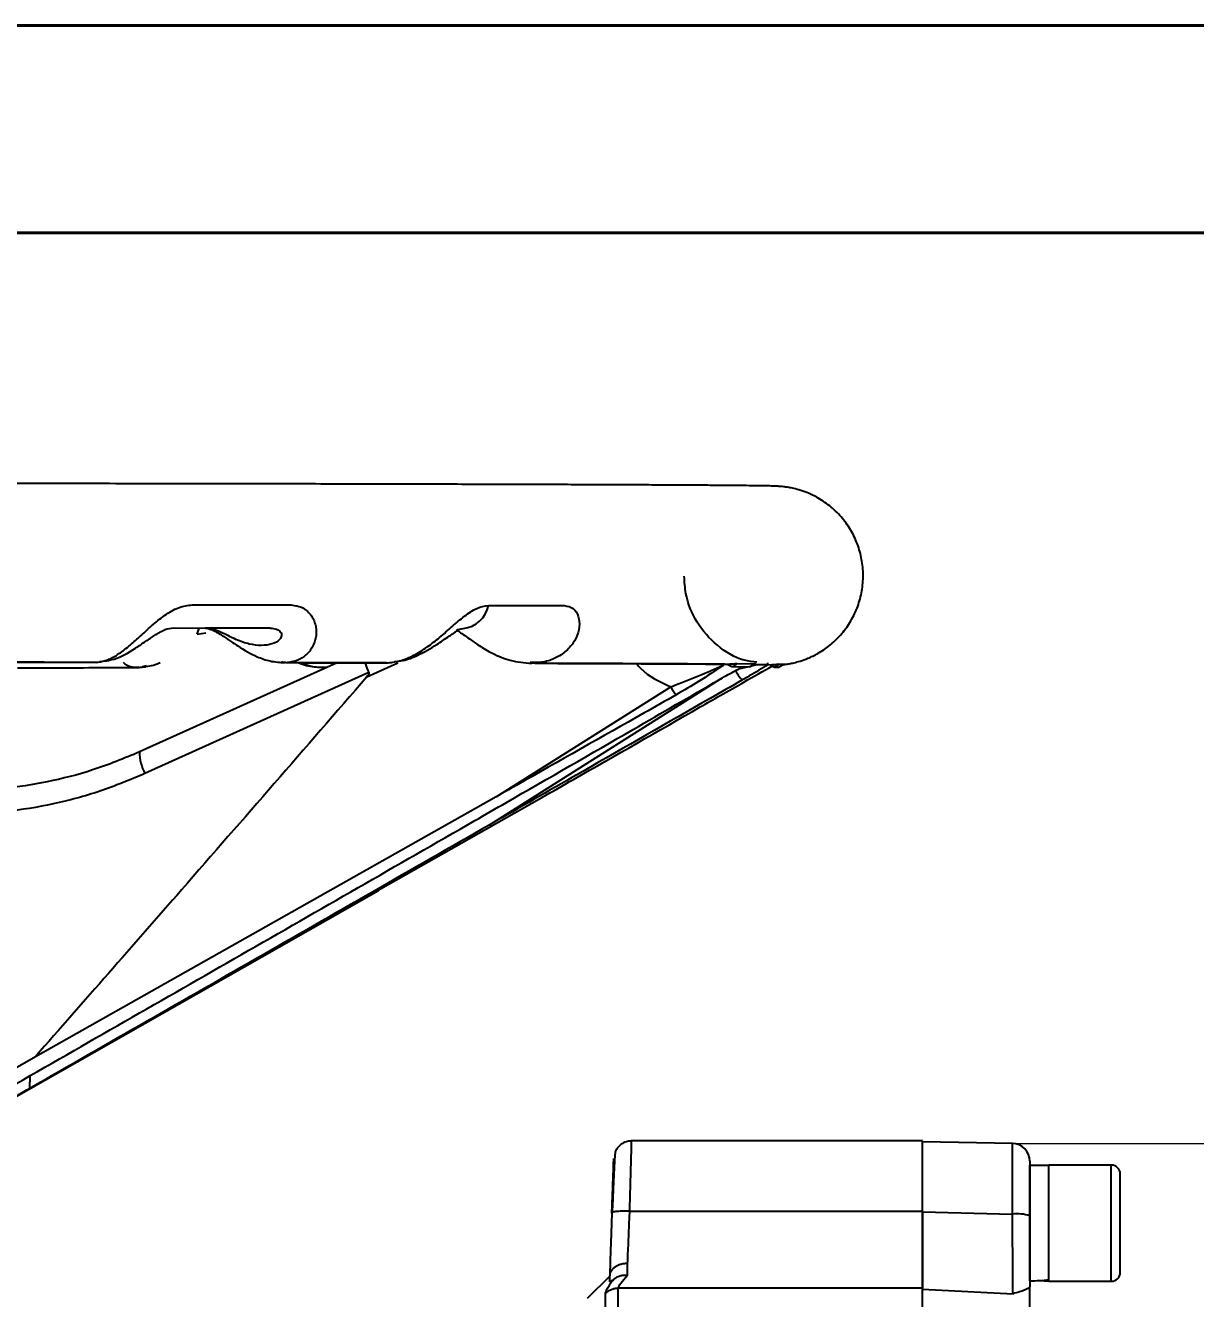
# Model space of a CAD drawing. Header units: millimetres. Extents: x 5659 to 7608, y 3628 to 5007.
# Drawn here: x 7116.1 to 7247, y 4864.2 to 5006.6 of the extents above; entities that cross this region are included whole.
import ezdxf

# ---------------------------------------------------------------- set-up
doc = ezdxf.new("R2010")
doc.units = ezdxf.units.MM
for name, color, linetype, lineweight in [('AM_5', 3, 'Continuous', 25), ('AM_BOR', 7, 'Continuous', 50), ('粗实线', 7, 'Continuous', 40)]:
    doc.layers.add(name, color=color, linetype=linetype, lineweight=lineweight)
doc.styles.add('SLDTEXTSTYLE1', font='txt.shx', dxfattribs={"width": 0.7, "bigfont": 'gbcbig.shx'})
doc.dimstyles.new('SLDDIMSTYLE12$0', dxfattribs={"dimtxt": 12, "dimasz": 10, "dimexe": 0, "dimexo": 0.0625, "dimgap": 0.875, "dimtad": 1, "dimdec": 1, "dimlfac": 1.8, "dimrnd": 1e-09, "dimzin": 12, "dimdsep": 46, "dimtxsty": 'SLDTEXTSTYLE1', "dimcen": 0.09, "dimdle": 8.16, "dimclrd": 3, "dimclre": 3, "dimadec": 0, "dimazin": 3, "dimtfac": 1, "dimtdec": 1, "dimtofl": 0, "dimtmove": 0, "dimatfit": 3, "dimfxl": 0, "dimfrac": 2, "dimtolj": 1, "dimlwd": 5, "dimlwe": 5, "dimarcsym": 0})

# ---------------------------------------------------------------- blocks, each defined once
blk = doc.blocks.new('*D68')
at = {"layer": 'AM_5', "color": 3, "lineweight": 5, "transparency": 16777216}
blk.add_line((7226.54, 4881.54), (7421.96, 4881.54), dxfattribs=at)
at = {"layer": 'AM_5', "color": 3, "linetype": 'Continuous', "lineweight": 5, "transparency": 16777216}
for p, q in [((7421.96, 4871.54), (7421.96, 4664.11)), ((7226.54, 4654.11), (7421.96, 4654.11))]:
    blk.add_line(p, q, dxfattribs=at)
at = {"layer": 'AM_5', "color": 3, "transparency": 16777216}
for points in [[(7420.29, 4871.54), (7423.63, 4871.54), (7421.96, 4881.54)], [(7420.29, 4664.11), (7423.63, 4664.11), (7421.96, 4654.11)]]:
    blk.add_solid(points, dxfattribs=at)
at = {"layer": 'Defpoints', "color": 0, "transparency": 16777216}
for p in [(7226.48, 4881.54), (7226.48, 4654.11), (7421.96, 4654.11)]:
    blk.add_point(p, dxfattribs=at)
at = {"layer": 'AM_5', "color": 0, "transparency": 16777216, "insert": (7415.09, 4767.83), "char_height": 12, "attachment_point": 5, "rotation": 90, "style": 'SLDTEXTSTYLE1'}
blk.add_mtext('\\A1;230', dxfattribs=at)
blk = doc.blocks.new('rA3')
at = {"layer": '粗实线'}
for p, q in [((753.384, 421.26), (333.384, 421.26)), ((748.384, 416.26), (358.384, 416.26))]:
    blk.add_line(p, q, dxfattribs=at)

msp = doc.modelspace()

# ---------------------------------------------------------------- linework, layer by layer
at = {"color": 7, "linetype": 'Continuous', "lineweight": 25}
for p, q in [((7131.916, 4939.101), (7132.704, 4939.211)), ((7132.704, 4939.211), (7143.469, 4939.194)), ((7135.309, 4938.518), (7135.548, 4939.175)), ((7135.309, 4938.518), (7136.265, 4938.665)), ((7143.469, 4939.194), (7136.221, 4939.176)), ((7164.422, 4939.042), (7165.054, 4939.149)), ((7124.088, 4935.349), (7124.239, 4935.366)), ((7126.944, 4934.773), (7128.832, 4934.775)), ((7128.607, 4934.768), (7128.941, 4934.83)), ((7128.832, 4934.775), (7129.532, 4934.853)), ((7150.954, 4935.299), (7128.862, 4925.328)), ((7129.532, 4934.853), (7128.958, 4934.785)), ((7129.66, 4934.962), (7129.238, 4934.856)), ((7154.496, 4934.208), (7129.472, 4922.912)), ((7144.759, 4935.397), (7145.405, 4935.323)), ((7149.44, 4934.808), (7149.867, 4934.809)), ((7154.294, 4933.738), (7157.768, 4935.284)), ((7172.55, 4935.33), (7173.067, 4935.253)), ((7174.419, 4935.324), (7172.55, 4935.33)), ((7195.687, 4935.226), (7195.24, 4934.875)), ((7195.24, 4934.875), (7197.104, 4934.858)), ((7195.687, 4935.226), (7197.726, 4935.207)), ((7196.966, 4934.859), (7195.836, 4934.604)), ((7197.726, 4935.207), (7197.104, 4934.858)), ((7197.104, 4934.858), (7197.146, 4934.907)), ((7197.755, 4935.037), (7197.137, 4934.897)), ((7197.158, 4934.885), (7197.725, 4935.2)), ((7199.204, 4935.171), (7199.005, 4935.202)), ((7200.402, 4935.169), (7199.88, 4934.818)), ((7199.88, 4934.818), (7200.406, 4934.801)), ((7200.402, 4935.169), (7200.976, 4935.15)), ((7200.976, 4935.15), (7200.406, 4934.801)), ((7193.874, 4933.522), (7168.765, 4917.613)), ((7168.742, 4920.315), (7188.268, 4932.612)), ((7168.742, 4920.315), (7117.216, 4891.242)), ((7155.563, 4909.862), (7173.863, 4920.238)), ((7114.554, 4886.491), (7155.585, 4909.824)), ((7117.216, 4891.242), (7112.898, 4888.788)), ((7116.59, 4887.7), (7116.636, 4889.128)), ((7216.444, 4881.826), (7183.903, 4881.826)), ((7226.479, 4881.541), (7216.444, 4881.716)), ((7226.479, 4873.647), (7226.479, 4881.541)), ((7230.544, 4879.061), (7228.444, 4879.061)), ((7228.444, 4866.181), (7228.444, 4879.061)), ((7237.544, 4879.121), (7230.544, 4879.121)), ((7230.544, 4866.121), (7230.544, 4879.121)), ((7230.544, 4866.296), (7230.544, 4879.038)), ((7237.544, 4866.121), (7237.544, 4879.121)), ((7181.759, 4873.821), (7181.691, 4873.779)), ((7183.689, 4873.962), (7216.444, 4873.961)), ((7216.444, 4873.897), (7226.479, 4873.647)), ((7183.444, 4866.801), (7183.444, 4868.111)), ((7181.444, 4866.7), (7178.94, 4864.195)), ((7181.444, 4866.107), (7181.444, 4866.724)), ((7230.544, 4866.121), (7237.544, 4866.121)), ((7216.444, 4865.37), (7182.398, 4865.37)), ((7216.444, 4865.246), (7226.549, 4864.729))]:
    msp.add_line(p, q, dxfattribs=at)
at = {"color": 7, "linetype": 'Continuous', "lineweight": 25, "flags": 128}
for points in [[(7134.805, 4941.794), (7136.216, 4941.792), (7137.618, 4941.79), (7139.009, 4941.787), (7140.391, 4941.785), (7141.762, 4941.783), (7143.123, 4941.781), (7144.473, 4941.779), (7145.813, 4941.776)], [(7167.883, 4941.731), (7168.996, 4941.728), (7170.095, 4941.725), (7171.181, 4941.722), (7172.254, 4941.719), (7173.313, 4941.716), (7174.358, 4941.714), (7175.39, 4941.711), (7176.408, 4941.708)], [(7128.97, 4925.372), (7128.876, 4925.346), (7128.862, 4925.328)]]:
    msp.add_lwpolyline(points, dxfattribs=at)
at = {"color": 7, "linetype": 'Continuous', "lineweight": 25}
for centre, radius, start, end in [((7164.74, 4942.334), 3.2, 275.6221, 349.13259), ((7207.171, 4941.778), 13.797, 211.76479, 217.59759), ((7202.367, 4941.375), 16.6, 211.86232, 215.57834), ((7134.075, 4925.359), 5.213, 180.34227, 207.99964), ((7226.444, 4879.542), 2, 359.99969, 88.99969), ((7237.544, 4878.121), 1, 359.99969, 89.99969), ((7226.96, 4868.318), 5.35, 73.89589, 95.15802), ((7237.544, 4867.121), 1, 269.99969, 359.99969)]:
    msp.add_arc(centre, radius, start, end, dxfattribs=at)
for centre, start_param, end_param in [((7228.444, 4872.621), 4.712389, 4.9017857), ((7230.544, 4872.621), 4.6181163, 4.712389)]:
    msp.add_ellipse(centre, major_axis=(11.154, 0), ratio=0.5773503, start_param=start_param, end_param=end_param, dxfattribs=at)
for points, knots in [([(7200.918, 4935.115), (7200.973, 4935.121), (7201.114, 4935.136), (7201.496, 4935.193), (7202.064, 4935.306), (7202.785, 4935.499), (7203.698, 4935.826), (7204.823, 4936.373), (7206.081, 4937.221), (7207.309, 4938.383), (7208.36, 4939.798), (7209.153, 4941.393), (7209.653, 4943.108), (7209.841, 4944.884), (7209.712, 4946.666), (7209.27, 4948.397), (7208.528, 4950.023), (7207.511, 4951.491), (7206.251, 4952.754), (7204.886, 4953.707), (7203.627, 4954.314), (7202.63, 4954.655), (7201.872, 4954.842), (7201.291, 4954.946), (7200.847, 4955.002), (7200.479, 4955.035), (7200.065, 4955.061), (7199.675, 4955.074), (7199.086, 4955.088), (7198.301, 4955.101), (7197.368, 4955.113), (7196.182, 4955.126), (7194.798, 4955.138), (7193.135, 4955.151), (7191.201, 4955.164), (7188.998, 4955.177), (7186.532, 4955.189), (7183.806, 4955.202), (7180.826, 4955.215), (7177.597, 4955.227), (7174.125, 4955.239), (7170.417, 4955.251), (7166.478, 4955.262), (7162.317, 4955.273), (7157.94, 4955.284), (7153.356, 4955.294), (7148.572, 4955.304), (7143.599, 4955.314), (7138.444, 4955.323), (7133.117, 4955.331), (7127.629, 4955.339), (7121.99, 4955.347), (7116.211, 4955.354), (7110.304, 4955.361), (7104.28, 4955.367), (7098.155, 4955.372), (7091.943, 4955.377), (7085.663, 4955.382), (7079.338, 4955.385), (7073.005, 4955.389), (7066.729, 4955.391), (7060.678, 4955.393), (7055.233, 4955.395), (7050.456, 4955.395), (7045.327, 4955.396), (7041.692, 4955.396), (7039.444, 4955.396)], [0, 0, 0, 0, 0.0017465, 0.0044658, 0.0070078, 0.0098268, 0.0132699, 0.01777, 0.0233681, 0.0295284, 0.0358372, 0.0421771, 0.0485239, 0.0548725, 0.0612218, 0.0675716, 0.0739223, 0.080274, 0.0866264, 0.0929737, 0.0980915, 0.1017275, 0.1047111, 0.1075398, 0.110673, 0.1150505, 0.1222946, 0.1411051, 0.1636746, 0.1818588, 0.204115, 0.2240384, 0.2453355, 0.2673737, 0.2899055, 0.3127692, 0.3358643, 0.359126, 0.3825109, 0.405989, 0.4295389, 0.4531449, 0.4767954, 0.5004811, 0.5241948, 0.5479305, 0.5716831, 0.5954484, 0.619222, 0.6430003, 0.666779, 0.690554, 0.7143201, 0.7380713, 0.7617997, 0.7854945, 0.8091398, 0.8327115, 0.8561692, 0.8794397, 0.9023738, 0.9246109, 0.9449865, 0.9610624, 0.975932, 1, 1, 1, 1]), ([(7197.908, 4935.376), (7197.433, 4935.43), (7195.818, 4935.614), (7193.383, 4937.142), (7191.079, 4939.717), (7189.933, 4942.546), (7189.819, 4944.355), (7189.777, 4945.013)], [0, 0, 0, 0, 0.1056169, 0.3587267, 0.6111527, 0.8584905, 1, 1, 1, 1]), ([(7124.214, 4935.359), (7124.572, 4935.429), (7125.271, 4935.564), (7126.433, 4936.198), (7127.434, 4936.948), (7128.266, 4937.663), (7128.892, 4938.227), (7129.538, 4938.818), (7130.447, 4939.638), (7131.645, 4940.623), (7133.216, 4941.587), (7134.276, 4941.725), (7134.805, 4941.794)], [0, 0, 0, 0, 0.12798414, 0.24964221, 0.38016298, 0.44120626, 0.49971221, 0.56357312, 0.62457328, 0.74964181, 0.87501882, 1, 1, 1, 1]), ([(7145.813, 4941.776), (7146.281, 4941.709), (7146.979, 4941.608), (7147.684, 4941.07), (7148.102, 4940.579), (7148.405, 4940.007), (7148.582, 4939.405), (7148.645, 4938.782), (7148.583, 4937.99), (7148.324, 4937.245), (7147.903, 4936.602), (7147.376, 4936.049), (7146.57, 4935.521), (7145.8, 4935.39), (7145.405, 4935.323)], [0, 0, 0, 0, 0.124482, 0.1858845, 0.2498661, 0.3110911, 0.3752157, 0.4362261, 0.5001158, 0.6195186, 0.6833865, 0.7502937, 0.8720137, 1, 1, 1, 1]), ([(7156.665, 4935.299), (7157.147, 4935.364), (7158.087, 4935.492), (7159.567, 4936.12), (7160.782, 4936.867), (7161.739, 4937.582), (7162.435, 4938.147), (7163.125, 4938.74), (7164.057, 4939.562), (7165.206, 4940.553), (7166.597, 4941.523), (7167.455, 4941.661), (7167.883, 4941.731)], [0, 0, 0, 0, 0.1279194, 0.2496295, 0.3801702, 0.4412122, 0.4997079, 0.5635745, 0.6245684, 0.7496421, 0.8750234, 1, 1, 1, 1]), ([(7176.408, 4941.708), (7176.753, 4941.637), (7177.446, 4941.494), (7178.015, 4940.519), (7178.118, 4939.32), (7177.756, 4938.086), (7176.996, 4936.956), (7175.916, 4936.068), (7174.579, 4935.442), (7173.579, 4935.317), (7173.067, 4935.253)], [0, 0, 0, 0, 0.12462724, 0.24971044, 0.37492504, 0.49974572, 0.61927373, 0.75001975, 0.87192117, 1, 1, 1, 1]), ([(7124.389, 4935.433), (7124.934, 4935.496), (7126.285, 4935.654), (7127.996, 4936.65), (7129.513, 4937.68), (7130.4, 4938.282), (7131, 4938.646), (7131.5, 4938.923), (7131.764, 4939.04), (7131.94, 4939.117)], [0, 0, 0, 0, 0.2069628, 0.5134188, 0.657871, 0.7839565, 0.8407461, 0.8942908, 1, 1, 1, 1]), ([(7143.469, 4939.194), (7143.719, 4939.17), (7144.219, 4939.121), (7144.684, 4938.761), (7144.793, 4938.318), (7144.512, 4937.785), (7143.705, 4937.357), (7142.508, 4937.195), (7141.17, 4937.347), (7139.926, 4937.771), (7138.81, 4938.306), (7137.918, 4938.749), (7137.03, 4939.104), (7136.491, 4939.152), (7136.221, 4939.176)], [0, 0, 0, 0, 0.0625764, 0.1252848, 0.1848997, 0.2501233, 0.3749307, 0.5001323, 0.6253324, 0.7502715, 0.8127295, 0.8750555, 0.937394, 1, 1, 1, 1]), ([(7136.226, 4939.176), (7136.326, 4939.168), (7136.515, 4939.153), (7136.941, 4939.009), (7137.46, 4938.756), (7138.167, 4938.332), (7138.984, 4937.777), (7140.297, 4936.886), (7141.759, 4936.045), (7143.53, 4935.423), (7144.55, 4935.35), (7145.093, 4935.311)], [0, 0, 0, 0, 0.0777427, 0.1484194, 0.2140198, 0.2762986, 0.3839969, 0.4687636, 0.693002, 0.8364791, 1, 1, 1, 1]), ([(7157.39, 4935.434), (7157.704, 4935.464), (7158.571, 4935.546), (7160.183, 4936.198), (7161.657, 4937.043), (7162.833, 4937.836), (7163.449, 4938.257), (7163.92, 4938.576), (7164.222, 4938.786), (7164.408, 4938.94), (7164.417, 4939.015), (7164.422, 4939.054)], [0, 0, 0, 0, 0.1081936, 0.2986092, 0.5541821, 0.6356454, 0.7353857, 0.7943785, 0.8571682, 0.9253812, 1, 1, 1, 1]), ([(7164.37, 4938.929), (7164.42, 4938.899), (7164.583, 4938.801), (7165.084, 4938.464), (7165.849, 4937.912), (7166.94, 4937.151), (7168.441, 4936.268), (7170.418, 4935.44), (7171.894, 4935.312), (7172.695, 4935.243)], [0, 0, 0, 0, 0.0359342, 0.1176904, 0.2156757, 0.3473896, 0.5215507, 0.740469, 1, 1, 1, 1]), ([(7110.509, 4935.377), (7112.837, 4935.374), (7117.498, 4935.369), (7121.973, 4935.362), (7124.214, 4935.359)], [0, 0, 0, 0, 0.4994067, 1, 1, 1, 1]), ([(7124.088, 4935.349), (7121.859, 4935.352), (7117.616, 4935.358), (7113.197, 4935.363), (7111.1, 4935.366)], [0, 0, 0, 0, 0.5254004, 1, 1, 1, 1]), ([(7115.213, 4934.751), (7115.646, 4934.751), (7117.955, 4934.754), (7121.822, 4934.759), (7125.183, 4934.763), (7126.76, 4934.765)], [0, 0, 0, 0, 0.1090203, 0.5818722, 1, 1, 1, 1]), ([(7126.76, 4934.765), (7126.971, 4934.766), (7127.607, 4934.767), (7128.218, 4934.768), (7128.626, 4934.768)], [0, 0, 0, 0, 0.3329005, 1, 1, 1, 1]), ([(7128.832, 4934.775), (7128.314, 4934.775), (7127.627, 4934.776), (7127.171, 4935.229), (7127.059, 4935.34)], [0, 0, 0, 0, 0.75446769, 1, 1, 1, 1]), ([(7129.157, 4934.87), (7129.721, 4934.913), (7130.402, 4934.965), (7131.061, 4935.28), (7131.175, 4935.334)], [0, 0, 0, 0, 0.8275989, 1, 1, 1, 1]), ([(7145.255, 4935.314), (7145.096, 4935.325), (7144.908, 4935.338), (7144.78, 4935.389), (7144.759, 4935.397)], [0, 0, 0, 0, 0.8414692, 1, 1, 1, 1]), ([(7156.489, 4935.29), (7154.685, 4935.295), (7151.073, 4935.303), (7147.196, 4935.31), (7145.255, 4935.314)], [0, 0, 0, 0, 0.4994087, 1, 1, 1, 1]), ([(7145.405, 4935.323), (7147.346, 4935.319), (7151.232, 4935.312), (7154.853, 4935.303), (7156.665, 4935.299)], [0, 0, 0, 0, 0.4994076, 1, 1, 1, 1]), ([(7146.666, 4935.308), (7146.948, 4935.201), (7147.81, 4934.873), (7148.675, 4934.831), (7149.257, 4934.803)], [0, 0, 0, 0, 0.3268445, 1, 1, 1, 1]), ([(7147.105, 4935.307), (7147.262, 4935.226), (7148.073, 4934.807), (7148.83, 4934.807), (7149.44, 4934.808)], [0, 0, 0, 0, 0.1932962, 1, 1, 1, 1]), ([(7154.082, 4935.292), (7154.098, 4935.243), (7154.203, 4934.921), (7154.362, 4934.535), (7154.496, 4934.208)], [0, 0, 0, 0, 0.1526641, 1, 1, 1, 1]), ([(7154.496, 4934.208), (7154.502, 4934.188), (7154.515, 4934.143), (7154.498, 4934.045), (7154.429, 4933.902), (7154.345, 4933.801), (7154.294, 4933.738)], [0, 0, 0, 0, 0.1147934, 0.2642503, 0.5426543, 1, 1, 1, 1]), ([(7172.871, 4935.245), (7172.76, 4935.256), (7172.626, 4935.27), (7172.561, 4935.321), (7172.55, 4935.33)], [0, 0, 0, 0, 0.8385203, 1, 1, 1, 1]), ([(7194.319, 4935.144), (7193.387, 4935.151), (7191.518, 4935.165), (7188.206, 4935.183), (7184.728, 4935.2), (7181.15, 4935.216), (7177.234, 4935.231), (7174.326, 4935.241), (7172.871, 4935.246)], [0, 0, 0, 0, 0.19237286, 0.38549459, 0.53836149, 0.69122839, 0.8456142, 1, 1, 1, 1]), ([(7173.067, 4935.253), (7175.364, 4935.245), (7179.981, 4935.23), (7185.783, 4935.204), (7190.814, 4935.178), (7193.313, 4935.16), (7194.569, 4935.151)], [0, 0, 0, 0, 0.2462727, 0.4950304, 0.7462729, 1, 1, 1, 1]), ([(7184.436, 4935.199), (7184.587, 4935.025), (7185.61, 4933.852), (7187.045, 4933.182), (7188.268, 4932.612)], [0, 0, 0, 0, 0.1477972, 1, 1, 1, 1]), ([(7188.268, 4932.612), (7188.268, 4932.612), (7188.269, 4932.613), (7188.274, 4932.615), (7188.291, 4932.622), (7189.366, 4933.035), (7191.423, 4933.858), (7193.247, 4934.64), (7194.155, 4935.029)], [0, 0, 0, 0, 0.0000729, 0.0006459, 0.0022521, 0.0083598, 0.5064763, 1, 1, 1, 1]), ([(7194.155, 4935.03), (7193.275, 4934.433), (7191.701, 4933.368), (7189.732, 4932.221), (7188.865, 4931.716)], [0, 0, 0, 0, 0.5596946, 1, 1, 1, 1]), ([(7193.651, 4933.397), (7194.217, 4933.718), (7195.116, 4934.228), (7196.001, 4934.693), (7196.329, 4934.865)], [0, 0, 0, 0, 0.6303803, 1, 1, 1, 1]), ([(7193.811, 4931.645), (7194.701, 4932.153), (7196.713, 4933.3), (7198.612, 4934.36), (7199.671, 4934.951)], [0, 0, 0, 0, 0.4426348, 1, 1, 1, 1]), ([(7194.569, 4935.151), (7194.73, 4935.159), (7194.998, 4935.173), (7195.347, 4935.203), (7195.568, 4935.222), (7195.655, 4935.226), (7195.683, 4935.226), (7195.686, 4935.226)], [0, 0, 0, 0, 0.3360223, 0.5579813, 0.7819403, 0.9725676, 1, 1, 1, 1]), ([(7194.569, 4935.151), (7194.672, 4935.094), (7194.926, 4934.954), (7195.132, 4934.883), (7195.219, 4934.877), (7195.24, 4934.875)], [0, 0, 0, 0, 0.33920621, 0.83862702, 1, 1, 1, 1]), ([(7199.168, 4935.088), (7198.485, 4934.676), (7197.559, 4934.119), (7196.514, 4933.518), (7196.239, 4933.36)], [0, 0, 0, 0, 0.7373515, 1, 1, 1, 1]), ([(7197.584, 4935.122), (7197.88, 4935.118), (7198.662, 4935.109), (7199.126, 4935.1), (7199.415, 4935.094)], [0, 0, 0, 0, 0.37795724, 1, 1, 1, 1]), ([(7197.726, 4935.207), (7197.743, 4935.207), (7197.769, 4935.205), (7197.717, 4935.196), (7197.699, 4935.192)], [0, 0, 0, 0, 0.66474651, 1, 1, 1, 1]), ([(7199.415, 4935.094), (7199.547, 4935.101), (7199.812, 4935.114), (7200.133, 4935.144), (7200.325, 4935.164), (7200.386, 4935.169), (7200.399, 4935.169), (7200.402, 4935.169)], [0, 0, 0, 0, 0.2814646, 0.5659598, 0.7573018, 0.9482948, 1, 1, 1, 1]), ([(7199.415, 4935.094), (7199.53, 4935.016), (7199.771, 4934.853), (7199.842, 4934.83), (7199.88, 4934.818)], [0, 0, 0, 0, 0.4773597, 1, 1, 1, 1]), ([(7154.294, 4933.738), (7147.392, 4925.788), (7135.068, 4911.591), (7122.671, 4897.459), (7117.216, 4891.242)], [0, 0, 0, 0, 0.5600003, 1, 1, 1, 1]), ([(7166.352, 4917.65), (7167.535, 4918.329), (7173.449, 4921.727), (7182.562, 4926.976), (7190.457, 4931.548), (7193.651, 4933.397)], [0, 0, 0, 0, 0.1295721, 0.6478768, 1, 1, 1, 1]), ([(7196.239, 4933.36), (7195.05, 4932.68), (7189.105, 4929.279), (7179.944, 4924.028), (7171.987, 4919.462), (7168.765, 4917.613)], [0, 0, 0, 0, 0.1295185, 0.6476203, 1, 1, 1, 1]), ([(7188.865, 4931.716), (7187.672, 4931.042), (7181.703, 4927.669), (7174.997, 4923.867), (7169.491, 4920.74), (7168.742, 4920.315)], [0, 0, 0, 0, 0.1776255, 0.8881599, 1, 1, 1, 1]), ([(7173.863, 4920.238), (7175.046, 4920.913), (7180.962, 4924.291), (7187.613, 4928.094), (7193.067, 4931.219), (7193.811, 4931.645)], [0, 0, 0, 0, 0.1775689, 0.8878728, 1, 1, 1, 1]), ([(7128.862, 4925.328), (7127.129, 4924.613), (7123.766, 4923.227), (7118.641, 4921.935), (7113.735, 4921.17), (7110.535, 4921.082), (7108.981, 4921.039)], [0, 0, 0, 0, 0.2733047, 0.5299772, 0.7718071, 1, 1, 1, 1]), ([(7129.472, 4922.912), (7127.804, 4922.219), (7124.466, 4920.832), (7119.23, 4919.448), (7113.885, 4918.543), (7110.28, 4918.43), (7108.472, 4918.374)], [0, 0, 0, 0, 0.2492462, 0.4987214, 0.7485201, 1, 1, 1, 1]), ([(7114.204, 4887.734), (7122.898, 4892.715), (7140.286, 4902.678), (7157.663, 4912.659), (7166.352, 4917.65)], [0, 0, 0, 0, 0.4999998, 1, 1, 1, 1]), ([(7168.765, 4917.613), (7160.072, 4912.623), (7142.685, 4902.643), (7125.288, 4892.681), (7116.59, 4887.7)], [0, 0, 0, 0, 0.4999999, 1, 1, 1, 1]), ([(7116.59, 4887.7), (7116.094, 4887.417), (7115.357, 4886.998), (7114.68, 4886.623), (7114.459, 4886.5)], [0, 0, 0, 0, 0.6730898, 1, 1, 1, 1]), ([(7183.982, 4881.824), (7183.794, 4881.816), (7183.404, 4881.8), (7182.847, 4881.557), (7182.361, 4881.162), (7182.164, 4880.796), (7182.066, 4880.615)], [0, 0, 0, 0, 0.23334994, 0.48489099, 0.74450802, 1, 1, 1, 1]), ([(7183.689, 4873.962), (7183.706, 4874.561), (7183.736, 4875.701), (7183.787, 4877.593), (7183.828, 4879.069), (7183.857, 4880.13), (7183.874, 4880.737), (7183.894, 4881.478), (7183.908, 4881.991), (7183.903, 4881.803), (7183.903, 4881.791)], [0, 0, 0, 0, 0.1406686, 0.2673929, 0.4783479, 0.5663563, 0.6529404, 0.7381007, 0.9838874, 1, 1, 1, 1]), ([(7216.444, 4873.961), (7216.444, 4875.024), (7216.444, 4877.15), (7216.444, 4879.718), (7216.444, 4881.487), (7216.444, 4881.711), (7216.444, 4881.822)], [0, 0, 0, 0, 0.2503661, 0.5007322, 0.7510982, 1, 1, 1, 1]), ([(7182.068, 4880.621), (7182.052, 4880.495), (7182.02, 4880.245), (7181.936, 4878.674), (7181.835, 4876.476), (7181.761, 4874.703), (7181.724, 4873.823)], [0, 0, 0, 0, 0.254696, 0.5062842, 0.7546307, 1, 1, 1, 1]), ([(7181.792, 4876.664), (7181.802, 4876.933), (7181.838, 4877.977), (7181.873, 4878.974), (7181.9, 4879.747), (7181.902, 4879.819), (7181.904, 4879.861)], [0, 0, 0, 0, 0.1366129, 0.5304212, 0.7239462, 1, 1, 1, 1]), ([(7238.544, 4872.621), (7238.544, 4873.313), (7238.544, 4874.377), (7238.544, 4875.657), (7238.544, 4876.538), (7238.544, 4877.248), (7238.544, 4877.934), (7238.544, 4878.047), (7238.544, 4878.121)], [0, 0, 0, 0, 0.2394568, 0.3683607, 0.5, 0.6316393, 0.7605432, 1, 1, 1, 1]), ([(7181.691, 4873.749), (7181.717, 4874.49), (7181.753, 4875.544), (7181.783, 4876.408), (7181.792, 4876.664)], [0, 0, 0, 0, 0.7030079, 1, 1, 1, 1]), ([(7181.691, 4873.779), (7181.672, 4873.257), (7181.637, 4872.242), (7181.587, 4870.819), (7181.519, 4868.873), (7181.476, 4867.627), (7181.445, 4866.741)], [0, 0, 0, 0, 0.1983107, 0.386023, 0.5632417, 1, 1, 1, 1]), ([(7183.689, 4873.962), (7183.439, 4873.967), (7183.053, 4873.975), (7182.589, 4873.96), (7182.268, 4873.938), (7182.013, 4873.907), (7181.81, 4873.869), (7181.775, 4873.837), (7181.759, 4873.821)], [0, 0, 0, 0, 0.2702959, 0.4157421, 0.5642569, 0.7127719, 0.8582187, 1, 1, 1, 1]), ([(7183.444, 4868.111), (7183.476, 4868.86), (7183.527, 4870.057), (7183.612, 4872.111), (7183.663, 4873.324), (7183.689, 4873.962)], [0, 0, 0, 0, 0.442556, 0.7070771, 1, 1, 1, 1]), ([(7216.444, 4865.246), (7216.444, 4865.527), (7216.444, 4866.088), (7216.444, 4868.107), (7216.444, 4870.756), (7216.444, 4872.849), (7216.444, 4873.897)], [0, 0, 0, 0, 0.25004665, 0.49944856, 0.74939592, 1, 1, 1, 1]), ([(7226.549, 4864.729), (7226.548, 4865.004), (7226.547, 4865.374), (7226.542, 4866.329), (7226.537, 4867.008), (7226.532, 4867.823), (7226.522, 4868.841), (7226.509, 4870.153), (7226.496, 4871.782), (7226.485, 4873.005), (7226.479, 4873.647)], [0, 0, 0, 0, 0.2442896, 0.3290361, 0.4144898, 0.500125, 0.5979924, 0.7157703, 0.8510724, 1, 1, 1, 1]), ([(7228.444, 4873.458), (7228.444, 4872.698), (7228.444, 4871.184), (7228.444, 4869.055), (7228.444, 4867.098), (7228.444, 4866.034), (7228.444, 4865.5)], [0, 0, 0, 0, 0.2507669, 0.5000113, 0.749245, 1, 1, 1, 1]), ([(7238.544, 4867.121), (7238.544, 4867.194), (7238.544, 4867.307), (7238.544, 4867.993), (7238.544, 4868.703), (7238.544, 4869.584), (7238.544, 4870.864), (7238.544, 4871.929), (7238.544, 4872.621)], [0, 0, 0, 0, 0.2394568, 0.3683607, 0.5, 0.6316393, 0.7605432, 1, 1, 1, 1]), ([(7183.444, 4868.111), (7183.299, 4868.106), (7183.011, 4868.097), (7182.585, 4867.995), (7182.2, 4867.831), (7181.886, 4867.612), (7181.653, 4867.36), (7181.488, 4867.069), (7181.459, 4866.853), (7181.445, 4866.741)], [0, 0, 0, 0, 0.14037969, 0.27934696, 0.43421745, 0.57550646, 0.70514845, 0.84665009, 1, 1, 1, 1]), ([(7180.983, 4864.793), (7181.024, 4864.955), (7181.109, 4865.296), (7181.631, 4865.995), (7181.905, 4866.361)], [0, 0, 0, 0, 0.4772622, 1, 1, 1, 1]), ([(7181.905, 4866.361), (7181.849, 4866.313), (7181.717, 4866.197), (7181.552, 4866.085), (7181.458, 4866.055), (7181.448, 4866.092), (7181.444, 4866.107)], [0, 0, 0, 0, 0.1458908, 0.3468199, 0.7287309, 1, 1, 1, 1]), ([(7181.905, 4866.361), (7182.002, 4866.438), (7182.202, 4866.595), (7182.564, 4866.738), (7182.983, 4866.824), (7183.277, 4866.809), (7183.444, 4866.801)], [0, 0, 0, 0, 0.23953147, 0.4944886, 0.71426187, 1, 1, 1, 1]), ([(7182.398, 4865.37), (7182.451, 4865.527), (7182.558, 4865.843), (7183.147, 4866.48), (7183.444, 4866.801)], [0, 0, 0, 0, 0.4963659, 1, 1, 1, 1]), ([(7180.949, 4785.056), (7180.95, 4787.792), (7180.952, 4793.167), (7180.955, 4800.881), (7180.958, 4808.113), (7180.961, 4814.833), (7180.964, 4821.036), (7180.967, 4827.594), (7180.97, 4834.252), (7180.973, 4840.721), (7180.976, 4846.161), (7180.978, 4850.66), (7180.98, 4854.32), (7180.982, 4857.244), (7180.983, 4859.537), (7180.984, 4861.455), (7180.984, 4862.956), (7180.984, 4864.068), (7180.983, 4864.575), (7180.983, 4864.793)], [0, 0, 0, 0, 0.069544, 0.1366662, 0.2013664, 0.2636441, 0.3234991, 0.380931, 0.462516, 0.5386511, 0.6093347, 0.6745656, 0.7343428, 0.7886652, 0.8375319, 0.880942, 0.9303299, 0.9700165, 1, 1, 1, 1]), ([(7180.983, 4864.793), (7181.081, 4864.879), (7181.277, 4865.052), (7181.63, 4865.232), (7182.008, 4865.349), (7182.269, 4865.364), (7182.398, 4865.371)], [0, 0, 0, 0, 0.249112, 0.5020683, 0.7539601, 1, 1, 1, 1]), ([(7182.363, 4785.158), (7182.365, 4788.115), (7182.367, 4793.963), (7182.371, 4802.388), (7182.374, 4810.368), (7182.378, 4818.646), (7182.381, 4827.01), (7182.384, 4835.183), (7182.388, 4842.348), (7182.39, 4848.508), (7182.392, 4853.681), (7182.394, 4857.911), (7182.396, 4861.229), (7182.397, 4863.762), (7182.398, 4864.842), (7182.398, 4865.37)], [0, 0, 0, 0, 0.07474512, 0.1478589, 0.21934128, 0.28919219, 0.37976848, 0.46744598, 0.55222439, 0.63410347, 0.71308294, 0.78916257, 0.86234211, 0.93262132, 1, 1, 1, 1]), ([(7216.444, 4852.714), (7216.444, 4852.801), (7216.444, 4854.518), (7216.444, 4857.233), (7216.444, 4860.743), (7216.444, 4863.479), (7216.444, 4864.657), (7216.444, 4865.246)], [0, 0, 0, 0, 0.0131672, 0.2598754, 0.5065836, 0.7532918, 1, 1, 1, 1]), ([(7228.444, 4865.5), (7228.298, 4865.38), (7228.006, 4865.138), (7227.036, 4864.866), (7226.549, 4864.729)], [0, 0, 0, 0, 0.4975573, 1, 1, 1, 1])]:
    msp.add_open_spline(points, degree=3, knots=knots, dxfattribs=at)
for points in [[(7216.444, 4873.897), (7216.444, 4874.951), (7216.444, 4877.058), (7216.444, 4879.612), (7216.444, 4881.376), (7216.444, 4881.603), (7216.444, 4881.716)], [(7228.444, 4879.542), (7228.444, 4879.453), (7228.444, 4879.275), (7228.444, 4877.895), (7228.444, 4875.903), (7228.444, 4874.273), (7228.444, 4873.458)], [(7216.444, 4873.961), (7216.444, 4872.921), (7216.444, 4870.84), (7216.444, 4868.21), (7216.444, 4866.204), (7216.444, 4865.648), (7216.444, 4865.37)], [(7216.444, 4785.158), (7216.444, 4788.452), (7216.444, 4795.041), (7216.444, 4804.593), (7216.444, 4813.776), (7216.444, 4822.479), (7216.444, 4830.616), (7216.444, 4838.101), (7216.444, 4844.856), (7216.444, 4850.811), (7216.444, 4855.909), (7216.444, 4860.074), (7216.444, 4863.353), (7216.444, 4864.698), (7216.444, 4865.37)], [(7228.443, 4778.615), (7228.444, 4782.267), (7228.444, 4789.57), (7228.444, 4800.213), (7228.444, 4810.456), (7228.444, 4820.157), (7228.444, 4829.196), (7228.444, 4837.459), (7228.444, 4844.84), (7228.444, 4851.245), (7228.444, 4856.6), (7228.444, 4860.808), (7228.444, 4863.927), (7228.444, 4864.976), (7228.444, 4865.5)]]:
    msp.add_open_spline(points, degree=3, dxfattribs=at)

# ---------------------------------------------------------------- block references
at = {"layer": 'AM_BOR', "xscale": 4.640625, "yscale": 4.640625, "zscale": 4.640625}
msp.add_blockref('rA3', (4112.204, 3051.684), dxfattribs=at)

# ---------------------------------------------------------------- dimensions: what is measured, and where the dimension line sits
at = {"layer": 'AM_5'}
dim = msp.add_linear_dim(base=(7421.961, 4654.111), p1=(7226.479, 4881.541), p2=(7226.478, 4654.111), angle=90, text='230', dimstyle='SLDDIMSTYLE12$0', override={"dimlfac": 1, "dimpost": ''}, dxfattribs=at)
dim.commit()
dim.dimension.update_dxf_attribs({"geometry": '*D68', "text_midpoint": (7415.086, 4767.826)})

doc.saveas('drawing.dxf')
